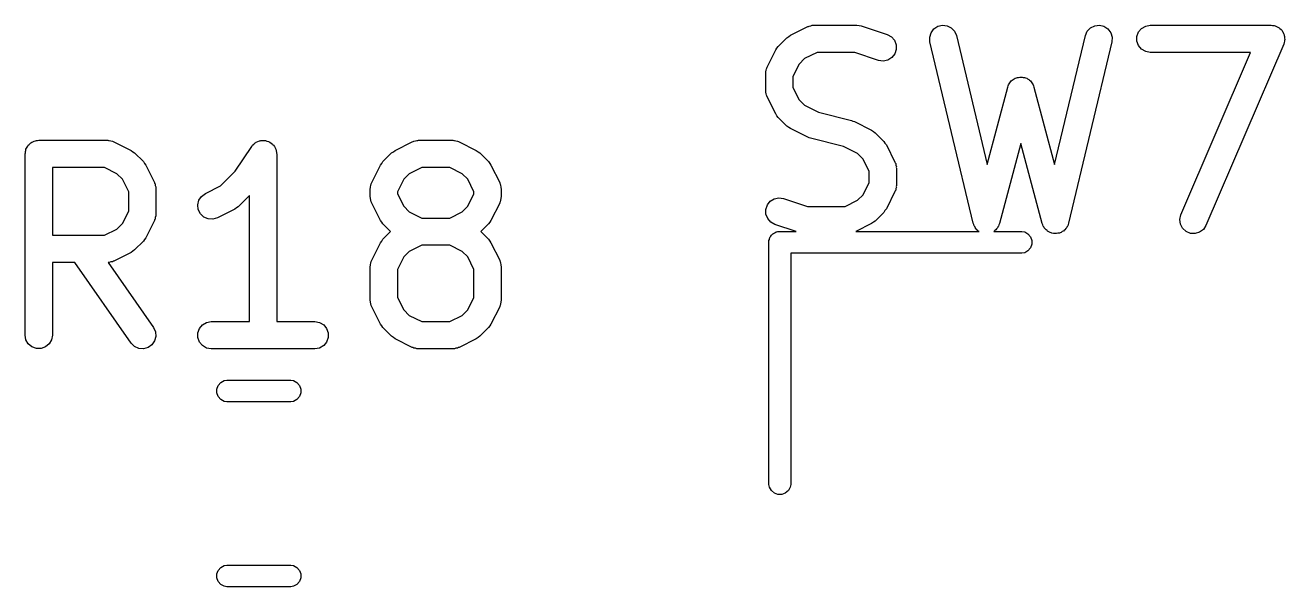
# Model space of a CAD drawing. Extents: x 105.5 to 202.9, y -138.6 to -44.
# Drawn here: x 120.24 to 127.19, y -78.04 to -74.94 of the extents above; entities that cross this region are included whole.
import ezdxf

# ---------------------------------------------------------------- set-up
doc = ezdxf.new("R2010")
doc.units = 0
doc.header["$MEASUREMENT"] = 0
doc.layers.add('BLACK', color=7, linetype='CONTINUOUS')

msp = doc.modelspace()

# ---------------------------------------------------------------- linework, layer by layer
at = {"layer": 'BLACK', "linetype": 'CONTINUOUS'}
for p, q in [((124.458, -74.9979), (124.554, -74.9503)), ((124.554, -74.9503), (124.558, -74.9491)), ((124.558, -74.9491), (124.561, -74.9469)), ((124.561, -74.9469), (124.57, -74.9454)), ((124.57, -74.9454), (124.579, -74.9429)), ((124.579, -74.9429), (124.583, -74.9431)), ((124.583, -74.9431), (124.587, -74.9424)), ((124.587, -74.9424), (124.825, -74.9424)), ((124.825, -74.9424), (124.837, -74.9445)), ((124.837, -74.9445), (124.849, -74.9462)), ((124.849, -74.9462), (124.992, -74.9938)), ((125.227, -75.0087), (125.234, -74.9838)), ((125.234, -74.9838), (125.25, -74.9629)), ((125.25, -74.9629), (125.272, -74.9485)), ((125.272, -74.9485), (125.297, -74.9425)), ((125.297, -74.9425), (125.323, -74.9455)), ((125.323, -74.9455), (125.346, -74.9572)), ((125.346, -74.9572), (125.364, -74.9761)), ((125.364, -74.9761), (125.374, -75)), ((126.086, -75), (126.096, -74.9761)), ((126.096, -74.9761), (126.114, -74.9572)), ((126.114, -74.9572), (126.137, -74.9455)), ((126.137, -74.9455), (126.163, -74.9425)), ((126.163, -74.9425), (126.188, -74.9485)), ((126.188, -74.9485), (126.21, -74.9629)), ((126.21, -74.9629), (126.226, -74.9838)), ((126.226, -74.9838), (126.233, -75.0087)), ((126.37, -75.0044), (126.379, -74.9799)), ((126.379, -74.9799), (126.396, -74.9599)), ((126.396, -74.9599), (126.419, -74.9469)), ((126.419, -74.9469), (126.444, -74.9424)), ((126.444, -74.9424), (127.111, -74.9424)), ((127.111, -74.9424), (127.119, -74.9439)), ((127.119, -74.9439), (127.128, -74.9444)), ((127.128, -74.9444), (127.132, -74.9461)), ((127.132, -74.9461), (127.137, -74.9469)), ((127.137, -74.9469), (127.144, -74.9512)), ((127.144, -74.9512), (127.152, -74.9546)), ((127.152, -74.9546), (127.155, -74.9577)), ((127.155, -74.9577), (127.159, -74.9599)), ((127.159, -74.9599), (127.165, -74.9665)), ((127.165, -74.9665), (127.171, -74.9725)), ((127.171, -74.9725), (127.173, -74.9764)), ((127.173, -74.9764), (127.176, -74.9799)), ((127.176, -74.9799), (127.179, -74.988)), ((127.179, -74.988), (127.183, -74.9957)), ((124.384, -75.0694), (124.391, -75.0596)), ((124.391, -75.0596), (124.439, -75.012)), ((124.439, -75.012), (124.449, -75.0051)), ((124.449, -75.0051), (124.458, -74.9979)), ((124.992, -74.9938), (125.015, -75.0063)), ((125.015, -75.0063), (125.032, -75.0257)), ((125.032, -75.0257), (125.042, -75.05)), ((125.042, -75.05), (125.042, -75.076)), ((125.228, -75.0348), (125.227, -75.0087)), ((125.467, -76.0348), (125.228, -75.0348)), ((125.374, -75), (125.544, -75.7109)), ((125.916, -75.7109), (126.086, -75)), ((126.232, -75.0348), (125.993, -76.0348)), ((126.233, -75.0087), (126.232, -75.0348)), ((126.37, -75.0304), (126.37, -75.0044)), ((126.379, -75.0549), (126.37, -75.0304)), ((126.396, -75.0748), (126.379, -75.0549)), ((127.18, -75.0469), (126.751, -76.0469)), ((127.182, -75.0385), (127.18, -75.0469)), ((127.185, -75.0304), (127.182, -75.0385)), ((127.183, -74.9957), (127.183, -75.0001)), ((127.183, -75.0001), (127.185, -75.0044)), ((127.185, -75.0044), (127.185, -75.013)), ((127.185, -75.013), (127.186, -75.0216)), ((127.186, -75.0216), (127.185, -75.0259)), ((127.185, -75.0259), (127.185, -75.0304)), ((124.33, -75.1743), (124.377, -75.0791)), ((124.377, -75.0791), (124.384, -75.0694)), ((124.536, -75.1266), (124.506, -75.157)), ((124.605, -75.0924), (124.536, -75.1266)), ((124.813, -75.0924), (124.605, -75.0924)), ((124.944, -75.1362), (124.813, -75.0924)), ((125.018, -75.1211), (124.996, -75.1347)), ((125.034, -75.1007), (125.018, -75.1211)), ((125.042, -75.076), (125.034, -75.1007)), ((126.419, -75.0879), (126.396, -75.0748)), ((126.444, -75.0924), (126.419, -75.0879)), ((126.997, -75.0924), (126.444, -75.0924)), ((126.613, -75.9878), (126.997, -75.0924)), ((124.322, -75.1993), (124.325, -75.1909)), ((124.325, -75.1909), (124.326, -75.1822)), ((124.326, -75.1822), (124.328, -75.1785)), ((124.328, -75.1785), (124.33, -75.1743)), ((124.506, -75.157), (124.472, -75.2256)), ((124.97, -75.14), (124.944, -75.1362)), ((124.996, -75.1347), (124.97, -75.14)), ((124.322, -75.2036), (124.322, -75.1993)), ((124.322, -75.2079), (124.322, -75.2036)), ((124.322, -75.3031), (124.322, -75.2079)), ((124.472, -75.2256), (124.472, -75.2854)), ((125.662, -75.2713), (125.666, -75.266)), ((125.666, -75.266), (125.669, -75.2601)), ((125.669, -75.2601), (125.673, -75.2554)), ((125.673, -75.2554), (125.677, -75.25)), ((125.677, -75.25), (125.682, -75.2463)), ((125.682, -75.2463), (125.687, -75.2417)), ((125.687, -75.2417), (125.693, -75.2389)), ((125.693, -75.2389), (125.698, -75.2351)), ((125.698, -75.2351), (125.705, -75.2334)), ((125.705, -75.2334), (125.711, -75.2307)), ((125.711, -75.2307), (125.717, -75.2301)), ((125.717, -75.2301), (125.724, -75.2284)), ((125.724, -75.2284), (125.73, -75.2289)), ((125.73, -75.2289), (125.736, -75.2284)), ((125.736, -75.2284), (125.743, -75.2301)), ((125.743, -75.2301), (125.749, -75.2307)), ((125.749, -75.2307), (125.755, -75.2334)), ((125.755, -75.2334), (125.762, -75.2351)), ((125.762, -75.2351), (125.767, -75.2389)), ((125.767, -75.2389), (125.773, -75.2417)), ((125.773, -75.2417), (125.778, -75.2463)), ((125.778, -75.2463), (125.783, -75.25)), ((125.783, -75.25), (125.787, -75.2554)), ((125.787, -75.2554), (125.791, -75.2601)), ((125.791, -75.2601), (125.794, -75.266)), ((125.794, -75.266), (125.798, -75.2713)), ((124.322, -75.3074), (124.322, -75.3031)), ((124.322, -75.3117), (124.322, -75.3074)), ((124.325, -75.3201), (124.322, -75.3117)), ((124.326, -75.3287), (124.325, -75.3201)), ((124.328, -75.3325), (124.326, -75.3287)), ((124.33, -75.3366), (124.328, -75.3325)), ((124.377, -75.4319), (124.33, -75.3366)), ((124.472, -75.2854), (124.506, -75.3539)), ((125.544, -75.7109), (125.658, -75.2838)), ((125.658, -75.2838), (125.66, -75.2777)), ((125.66, -75.2777), (125.662, -75.2713)), ((125.798, -75.2713), (125.8, -75.2777)), ((125.8, -75.2777), (125.802, -75.2838)), ((125.802, -75.2838), (125.916, -75.7109)), ((124.506, -75.3539), (124.536, -75.3843)), ((124.536, -75.3843), (124.613, -75.4228)), ((124.384, -75.4415), (124.377, -75.4319)), ((124.391, -75.4514), (124.384, -75.4415)), ((124.439, -75.499), (124.391, -75.4514)), ((124.613, -75.4228), (124.796, -75.4684)), ((124.796, -75.4684), (124.803, -75.4718)), ((124.803, -75.4718), (124.811, -75.4741)), ((124.811, -75.4741), (124.906, -75.5217)), ((124.449, -75.5059), (124.439, -75.499)), ((124.458, -75.513), (124.449, -75.5059)), ((124.554, -75.5607), (124.458, -75.513)), ((124.906, -75.5217), (124.916, -75.5289)), ((124.916, -75.5289), (124.926, -75.5358)), ((124.926, -75.5358), (124.974, -75.5834)), ((120.244, -75.621), (120.246, -75.6149)), ((120.246, -75.6149), (120.25, -75.6099)), ((120.25, -75.6099), (120.253, -75.6042)), ((120.253, -75.6042), (120.258, -75.6)), ((120.258, -75.6), (120.263, -75.5949)), ((120.263, -75.5949), (120.268, -75.5916)), ((120.268, -75.5916), (120.273, -75.5874)), ((120.273, -75.5874), (120.279, -75.5852)), ((120.279, -75.5852), (120.285, -75.5819)), ((120.285, -75.5819), (120.292, -75.5808)), ((120.292, -75.5808), (120.298, -75.5785)), ((120.298, -75.5785), (120.304, -75.5785)), ((120.304, -75.5785), (120.311, -75.5774)), ((120.311, -75.5774), (120.692, -75.5774)), ((120.692, -75.5774), (120.696, -75.5781)), ((120.696, -75.5781), (120.7, -75.5779)), ((120.7, -75.5779), (120.709, -75.5804)), ((120.709, -75.5804), (120.717, -75.5819)), ((120.717, -75.5819), (120.721, -75.5841)), ((120.721, -75.5841), (120.725, -75.5853)), ((120.725, -75.5853), (120.82, -75.6329)), ((121.395, -75.7475), (121.486, -75.6108)), ((121.486, -75.6108), (121.489, -75.6078)), ((121.489, -75.6078), (121.491, -75.6042)), ((121.491, -75.6042), (121.498, -75.5984)), ((121.498, -75.5984), (121.504, -75.5919)), ((121.504, -75.5919), (121.508, -75.5901)), ((121.508, -75.5901), (121.511, -75.5874)), ((121.511, -75.5874), (121.52, -75.5844)), ((121.52, -75.5844), (121.528, -75.5804)), ((121.528, -75.5804), (121.532, -75.5799)), ((121.532, -75.5799), (121.536, -75.5785)), ((121.536, -75.5785), (121.545, -75.5785)), ((121.545, -75.5785), (121.554, -75.5775)), ((121.554, -75.5775), (121.558, -75.5785)), ((121.558, -75.5785), (121.562, -75.5785)), ((121.562, -75.5785), (121.57, -75.5816)), ((121.57, -75.5816), (121.579, -75.5837)), ((121.579, -75.5837), (121.582, -75.586)), ((121.582, -75.586), (121.586, -75.5874)), ((121.586, -75.5874), (121.593, -75.5932)), ((121.593, -75.5932), (121.601, -75.5981)), ((121.601, -75.5981), (121.603, -75.6015)), ((121.603, -75.6015), (121.606, -75.6042)), ((121.606, -75.6042), (121.611, -75.6119)), ((121.611, -75.6119), (121.616, -75.6191)), ((122.277, -75.6329), (122.372, -75.5853)), ((122.372, -75.5853), (122.377, -75.5841)), ((122.377, -75.5841), (122.38, -75.5819)), ((122.38, -75.5819), (122.389, -75.5804)), ((122.389, -75.5804), (122.397, -75.5779)), ((122.397, -75.5779), (122.402, -75.5781)), ((122.402, -75.5781), (122.406, -75.5774)), ((122.406, -75.5774), (122.596, -75.5774)), ((122.596, -75.5774), (122.601, -75.5781)), ((122.601, -75.5781), (122.605, -75.5779)), ((122.605, -75.5779), (122.613, -75.5804)), ((122.613, -75.5804), (122.622, -75.5819)), ((122.622, -75.5819), (122.626, -75.5841)), ((122.626, -75.5841), (122.63, -75.5853)), ((122.63, -75.5853), (122.725, -75.6329)), ((124.561, -75.563), (124.554, -75.5607)), ((124.569, -75.5663), (124.561, -75.563)), ((124.751, -75.612), (124.569, -75.5663)), ((124.828, -75.6504), (124.751, -75.612)), ((124.974, -75.5834), (124.98, -75.5932)), ((124.98, -75.5932), (124.988, -75.6029)), ((124.988, -75.6029), (125.035, -75.6981)), ((125.73, -75.5942), (125.612, -76.0367)), ((125.848, -76.0367), (125.73, -75.5942)), ((120.236, -75.6524), (120.237, -75.6459)), ((120.236, -76.6524), (120.236, -75.6524)), ((120.237, -75.6394), (120.239, -75.6332)), ((120.237, -75.6459), (120.237, -75.6394)), ((120.239, -75.6332), (120.24, -75.6267)), ((120.24, -75.6267), (120.244, -75.621)), ((120.82, -75.6329), (120.83, -75.6401)), ((120.83, -75.6401), (120.84, -75.647)), ((120.84, -75.647), (120.888, -75.6946)), ((121.616, -75.6191), (121.617, -75.6231)), ((121.617, -75.6231), (121.619, -75.6267)), ((121.619, -75.6267), (121.621, -75.6355)), ((121.621, -75.6355), (121.623, -75.6441)), ((121.623, -75.6441), (121.623, -75.6483)), ((121.623, -75.6483), (121.624, -75.6524)), ((121.624, -75.6524), (121.624, -76.5774)), ((122.21, -75.6946), (122.258, -75.647)), ((122.258, -75.647), (122.268, -75.6401)), ((122.268, -75.6401), (122.277, -75.6329)), ((122.725, -75.6329), (122.735, -75.6401)), ((122.735, -75.6401), (122.745, -75.647)), ((122.745, -75.647), (122.792, -75.6946)), ((124.859, -75.6809), (124.828, -75.6504)), ((124.893, -75.7494), (124.859, -75.6809)), ((120.386, -75.7274), (120.386, -76.1012)), ((120.674, -75.7274), (120.386, -75.7274)), ((120.742, -75.7616), (120.674, -75.7274)), ((120.888, -75.6946), (120.894, -75.7044)), ((120.894, -75.7044), (120.902, -75.7141)), ((120.902, -75.7141), (120.949, -75.8093)), ((121.314, -75.8288), (121.395, -75.7475)), ((122.148, -75.8093), (122.196, -75.7141)), ((122.196, -75.7141), (122.203, -75.7044)), ((122.203, -75.7044), (122.21, -75.6946)), ((122.424, -75.7274), (122.355, -75.7616)), ((122.579, -75.7274), (122.424, -75.7274)), ((122.647, -75.7616), (122.579, -75.7274)), ((122.792, -75.6946), (122.799, -75.7044)), ((122.799, -75.7044), (122.806, -75.7141)), ((122.806, -75.7141), (122.854, -75.8093)), ((124.893, -75.8092), (124.893, -75.7494)), ((125.035, -75.6981), (125.036, -75.7023)), ((125.036, -75.7023), (125.039, -75.706)), ((125.039, -75.706), (125.04, -75.7147)), ((125.04, -75.7147), (125.043, -75.7231)), ((125.043, -75.7231), (125.042, -75.7274)), ((125.042, -75.7274), (125.043, -75.7317)), ((125.043, -75.7317), (125.043, -75.8269)), ((120.773, -75.792), (120.742, -75.7616)), ((120.807, -75.8606), (120.773, -75.792)), ((120.949, -75.8093), (120.95, -75.8135)), ((120.95, -75.8135), (120.953, -75.8172)), ((120.953, -75.8172), (120.954, -75.8259)), ((122.143, -75.8259), (122.145, -75.8172)), ((122.145, -75.8172), (122.147, -75.8135)), ((122.147, -75.8135), (122.148, -75.8093)), ((122.325, -75.792), (122.29, -75.8606)), ((122.355, -75.7616), (122.325, -75.792)), ((122.678, -75.792), (122.647, -75.7616)), ((122.712, -75.8606), (122.678, -75.792)), ((122.854, -75.8093), (122.855, -75.8135)), ((122.855, -75.8135), (122.857, -75.8172)), ((122.857, -75.8172), (122.859, -75.8259)), ((124.859, -75.8777), (124.893, -75.8092)), ((120.807, -75.968), (120.807, -75.8606)), ((120.954, -75.8259), (120.957, -75.8343)), ((120.957, -75.8343), (120.956, -75.8386)), ((120.956, -75.8386), (120.957, -75.8429)), ((120.957, -75.8429), (120.957, -75.9857)), ((121.194, -75.9083), (121.209, -75.8865)), ((121.209, -75.8865), (121.23, -75.871)), ((121.23, -75.871), (121.314, -75.8288)), ((121.474, -75.8811), (121.411, -75.9435)), ((121.474, -76.5774), (121.474, -75.8811)), ((122.14, -75.8429), (122.141, -75.8386)), ((122.14, -75.8905), (122.14, -75.8429)), ((122.141, -75.8947), (122.14, -75.8905)), ((122.141, -75.8343), (122.143, -75.8259)), ((122.141, -75.8386), (122.141, -75.8343)), ((122.29, -75.8606), (122.29, -75.8728)), ((122.29, -75.8728), (122.325, -75.9413)), ((122.678, -75.9413), (122.712, -75.8728)), ((122.712, -75.8728), (122.712, -75.8606)), ((122.859, -75.8259), (122.861, -75.8343)), ((122.861, -75.8343), (122.861, -75.8386)), ((122.861, -75.8386), (122.862, -75.8429)), ((122.862, -75.8905), (122.861, -75.8947)), ((122.862, -75.8429), (122.862, -75.8905)), ((124.828, -75.9081), (124.859, -75.8777)), ((125.035, -75.8604), (124.988, -75.9557)), ((125.036, -75.8563), (125.035, -75.8604)), ((125.039, -75.8526), (125.036, -75.8563)), ((125.04, -75.8439), (125.039, -75.8526)), ((125.043, -75.8355), (125.04, -75.8439)), ((125.043, -75.8269), (125.042, -75.8312)), ((125.042, -75.8312), (125.043, -75.8355)), ((121.188, -75.9336), (121.194, -75.9083)), ((121.191, -75.9595), (121.188, -75.9336)), ((121.203, -75.9828), (121.191, -75.9595)), ((121.392, -75.9576), (121.297, -76.0052)), ((121.402, -75.9504), (121.392, -75.9576)), ((121.411, -75.9435), (121.402, -75.9504)), ((122.141, -75.8991), (122.141, -75.8947)), ((122.143, -75.9075), (122.141, -75.8991)), ((122.145, -75.9161), (122.143, -75.9075)), ((122.147, -75.9199), (122.145, -75.9161)), ((122.148, -75.924), (122.147, -75.9199)), ((122.196, -76.0193), (122.148, -75.924)), ((122.325, -75.9413), (122.355, -75.9717)), ((122.647, -75.9717), (122.678, -75.9413)), ((122.854, -75.924), (122.806, -76.0193)), ((122.855, -75.9199), (122.854, -75.924)), ((122.857, -75.9161), (122.855, -75.9199)), ((122.859, -75.9075), (122.857, -75.9161)), ((122.861, -75.8991), (122.859, -75.9075)), ((122.861, -75.8947), (122.861, -75.8991)), ((124.322, -75.9588), (124.331, -75.934)), ((124.323, -75.9848), (124.322, -75.9588)), ((124.331, -75.934), (124.347, -75.9136)), ((124.347, -75.9136), (124.369, -75.9)), ((124.369, -75.9), (124.395, -75.8948)), ((124.395, -75.8948), (124.42, -75.8986)), ((124.42, -75.8986), (124.552, -75.9424)), ((124.552, -75.9424), (124.76, -75.9424)), ((124.76, -75.9424), (124.828, -75.9081)), ((124.988, -75.9557), (124.98, -75.9653)), ((120.773, -76.0365), (120.807, -75.968)), ((120.949, -76.0193), (120.902, -76.1145)), ((120.95, -76.0151), (120.949, -76.0193)), ((120.953, -76.0114), (120.95, -76.0151)), ((120.954, -76.0027), (120.953, -76.0114)), ((120.957, -75.9943), (120.954, -76.0027)), ((120.957, -75.9857), (120.956, -75.99)), ((120.956, -75.99), (120.957, -75.9943)), ((121.222, -76.0007), (121.203, -75.9828)), ((121.246, -76.011), (121.222, -76.0007)), ((121.272, -76.0126), (121.246, -76.011)), ((121.297, -76.0052), (121.272, -76.0126)), ((122.203, -76.0289), (122.196, -76.0193)), ((122.21, -76.0387), (122.203, -76.0289)), ((122.355, -75.9717), (122.424, -76.006)), ((122.424, -76.006), (122.579, -76.006)), ((122.579, -76.006), (122.647, -75.9717)), ((122.799, -76.0289), (122.792, -76.0387)), ((122.806, -76.0193), (122.799, -76.0289)), ((124.333, -76.009), (124.323, -75.9848)), ((124.35, -76.0285), (124.333, -76.009)), ((124.373, -76.0409), (124.35, -76.0285)), ((124.916, -76.0297), (124.906, -76.0368)), ((124.926, -76.0228), (124.916, -76.0297)), ((124.974, -75.9752), (124.926, -76.0228)), ((124.98, -75.9653), (124.974, -75.9752)), ((126.607, -76.0132), (126.613, -75.9878)), ((126.611, -76.0391), (126.607, -76.0132)), ((120.386, -76.1012), (120.674, -76.1012)), ((120.674, -76.1012), (120.742, -76.0669)), ((120.742, -76.0669), (120.773, -76.0365)), ((122.252, -76.081), (122.21, -76.0387)), ((122.21, -76.1232), (122.252, -76.081)), ((122.792, -76.0387), (122.75, -76.081)), ((122.75, -76.081), (122.792, -76.1232)), ((124.351, -76.1054), (124.353, -76.1008)), ((124.353, -76.1008), (124.357, -76.0974)), ((124.357, -76.0974), (124.361, -76.0933)), ((124.361, -76.0933), (124.365, -76.0907)), ((124.365, -76.0907), (124.37, -76.0872)), ((124.37, -76.0872), (124.375, -76.0854)), ((124.49, -76.08), (124.373, -76.0409)), ((124.375, -76.0854), (124.379, -76.0827)), ((124.379, -76.0827), (124.384, -76.0818)), ((124.384, -76.0818), (124.389, -76.08)), ((124.389, -76.08), (124.395, -76.08)), ((124.395, -76.08), (124.395, -76.08)), ((124.395, -76.08), (124.49, -76.08)), ((124.906, -76.0368), (124.82, -76.08)), ((124.82, -76.08), (125.5, -76.08)), ((125.47, -76.0418), (125.467, -76.0348)), ((125.472, -76.0492), (125.47, -76.0418)), ((125.475, -76.0536), (125.472, -76.0492)), ((125.477, -76.0587), (125.475, -76.0536)), ((125.482, -76.0642), (125.477, -76.0587)), ((125.487, -76.0705), (125.482, -76.0642)), ((125.491, -76.0736), (125.487, -76.0705)), ((125.495, -76.0776), (125.491, -76.0736)), ((125.5, -76.08), (125.495, -76.0776)), ((125.583, -76.0788), (125.58, -76.08)), ((125.58, -76.08), (125.735, -76.08)), ((125.586, -76.0749), (125.583, -76.0788)), ((125.591, -76.0719), (125.586, -76.0749)), ((125.596, -76.0657), (125.591, -76.0719)), ((125.601, -76.0603), (125.596, -76.0657)), ((125.603, -76.0554), (125.601, -76.0603)), ((125.607, -76.051), (125.603, -76.0554)), ((125.609, -76.0436), (125.607, -76.051)), ((125.612, -76.0367), (125.609, -76.0436)), ((125.735, -76.08), (125.751, -76.0827)), ((125.751, -76.0827), (125.769, -76.0933)), ((125.769, -76.0933), (125.783, -76.1095)), ((125.851, -76.0436), (125.848, -76.0367)), ((125.853, -76.051), (125.851, -76.0436)), ((125.857, -76.0554), (125.853, -76.051)), ((125.859, -76.0603), (125.857, -76.0554)), ((125.864, -76.0657), (125.859, -76.0603)), ((125.869, -76.0719), (125.864, -76.0657)), ((125.874, -76.0749), (125.869, -76.0719)), ((125.877, -76.0788), (125.874, -76.0749)), ((125.884, -76.082), (125.877, -76.0788)), ((125.891, -76.0862), (125.884, -76.082)), ((125.896, -76.0875), (125.891, -76.0862)), ((125.901, -76.0898), (125.896, -76.0875)), ((125.909, -76.0905), (125.901, -76.0898)), ((125.916, -76.0922), (125.909, -76.0905)), ((125.921, -76.0916), (125.916, -76.0922)), ((125.927, -76.0921), (125.921, -76.0916)), ((125.934, -76.0901), (125.927, -76.0921)), ((125.942, -76.0893), (125.934, -76.0901)), ((125.947, -76.0868), (125.942, -76.0893)), ((125.952, -76.0854), (125.947, -76.0868)), ((125.958, -76.081), (125.952, -76.0854)), ((125.965, -76.0776), (125.958, -76.081)), ((125.969, -76.0736), (125.965, -76.0776)), ((125.973, -76.0705), (125.969, -76.0736)), ((125.978, -76.0642), (125.973, -76.0705)), ((125.983, -76.0587), (125.978, -76.0642)), ((125.985, -76.0536), (125.983, -76.0587)), ((125.988, -76.0492), (125.985, -76.0536)), ((125.99, -76.0418), (125.988, -76.0492)), ((125.993, -76.0348), (125.99, -76.0418)), ((126.622, -76.0623), (126.611, -76.0391)), ((126.641, -76.0801), (126.622, -76.0623)), ((126.665, -76.0904), (126.641, -76.0801)), ((126.691, -76.0919), (126.665, -76.0904)), ((126.716, -76.0843), (126.691, -76.0919)), ((126.737, -76.0687), (126.716, -76.0843)), ((126.751, -76.0469), (126.737, -76.0687)), ((120.888, -76.134), (120.84, -76.1816)), ((120.894, -76.1242), (120.888, -76.134)), ((120.902, -76.1145), (120.894, -76.1242)), ((122.148, -76.2379), (122.196, -76.1426)), ((122.196, -76.1426), (122.203, -76.133)), ((122.203, -76.133), (122.21, -76.1232)), ((122.424, -76.156), (122.355, -76.1902)), ((122.579, -76.156), (122.424, -76.156)), ((122.647, -76.1902), (122.579, -76.156)), ((122.792, -76.1232), (122.799, -76.133)), ((122.799, -76.133), (122.806, -76.1426)), ((122.806, -76.1426), (122.854, -76.2379)), ((124.34, -76.1294), (124.342, -76.1244)), ((124.34, -76.1348), (124.34, -76.1294)), ((124.34, -77.4752), (124.34, -76.1348)), ((124.342, -76.1244), (124.343, -76.1192)), ((124.343, -76.1192), (124.345, -76.1146)), ((124.345, -76.1146), (124.347, -76.1095)), ((124.347, -76.1095), (124.351, -76.1054)), ((125.783, -76.1705), (125.769, -76.1867)), ((125.783, -76.1095), (125.79, -76.1294)), ((125.79, -76.1506), (125.783, -76.1705)), ((125.79, -76.1294), (125.79, -76.1506)), ((120.82, -76.1957), (120.725, -76.2433)), ((120.83, -76.1885), (120.82, -76.1957)), ((120.84, -76.1816), (120.83, -76.1885)), ((122.147, -76.242), (122.148, -76.2379)), ((122.325, -76.2206), (122.29, -76.2891)), ((122.355, -76.1902), (122.325, -76.2206)), ((122.678, -76.2206), (122.647, -76.1902)), ((122.712, -76.2891), (122.678, -76.2206)), ((122.854, -76.2379), (122.855, -76.242)), ((125.735, -76.2), (124.46, -76.2)), ((124.46, -76.2), (124.46, -77.4752)), ((125.751, -76.1973), (125.735, -76.2)), ((125.769, -76.1867), (125.751, -76.1973)), ((120.51, -76.2512), (120.386, -76.2512)), ((120.386, -76.2512), (120.386, -76.6524)), ((120.821, -76.6954), (120.51, -76.2512)), ((120.696, -76.2504), (120.693, -76.251)), ((120.693, -76.251), (120.944, -76.6094)), ((120.7, -76.2507), (120.696, -76.2504)), ((120.709, -76.2482), (120.7, -76.2507)), ((120.717, -76.2467), (120.709, -76.2482)), ((120.721, -76.2445), (120.717, -76.2467)), ((120.725, -76.2433), (120.721, -76.2445)), ((122.14, -76.2714), (122.141, -76.2672)), ((122.14, -76.4619), (122.14, -76.2714)), ((122.141, -76.2629), (122.143, -76.2544)), ((122.141, -76.2672), (122.141, -76.2629)), ((122.143, -76.2544), (122.145, -76.2458)), ((122.145, -76.2458), (122.147, -76.242)), ((122.29, -76.2891), (122.29, -76.4442)), ((122.712, -76.4442), (122.712, -76.2891)), ((122.855, -76.242), (122.857, -76.2458)), ((122.857, -76.2458), (122.859, -76.2544)), ((122.859, -76.2544), (122.861, -76.2629)), ((122.861, -76.2629), (122.861, -76.2672)), ((122.861, -76.2672), (122.862, -76.2714)), ((122.862, -76.2714), (122.862, -76.4619)), ((122.29, -76.4442), (122.325, -76.5127)), ((122.678, -76.5127), (122.712, -76.4442)), ((122.141, -76.4662), (122.14, -76.4619)), ((122.141, -76.4705), (122.141, -76.4662)), ((122.143, -76.4789), (122.141, -76.4705)), ((122.145, -76.4876), (122.143, -76.4789)), ((122.147, -76.4913), (122.145, -76.4876)), ((122.148, -76.4954), (122.147, -76.4913)), ((122.196, -76.5907), (122.148, -76.4954)), ((122.325, -76.5127), (122.355, -76.5431)), ((122.647, -76.5431), (122.678, -76.5127)), ((122.854, -76.4954), (122.806, -76.5907)), ((122.855, -76.4913), (122.854, -76.4954)), ((122.857, -76.4876), (122.855, -76.4913)), ((122.859, -76.4789), (122.857, -76.4876)), ((122.861, -76.4705), (122.859, -76.4789)), ((122.862, -76.4619), (122.861, -76.4662)), ((122.861, -76.4662), (122.861, -76.4705)), ((121.215, -76.5949), (121.237, -76.5819)), ((121.237, -76.5819), (121.263, -76.5774)), ((121.263, -76.5774), (121.474, -76.5774)), ((121.624, -76.5774), (121.835, -76.5774)), ((121.835, -76.5774), (121.86, -76.5819)), ((121.86, -76.5819), (121.883, -76.5949)), ((122.355, -76.5431), (122.424, -76.5774)), ((122.424, -76.5774), (122.579, -76.5774)), ((122.579, -76.5774), (122.647, -76.5431)), ((120.24, -76.678), (120.236, -76.6524)), ((120.386, -76.6524), (120.381, -76.678)), ((120.944, -76.6094), (120.955, -76.633)), ((120.955, -76.633), (120.957, -76.6589)), ((121.189, -76.6394), (121.198, -76.6149)), ((121.189, -76.6654), (121.189, -76.6394)), ((121.198, -76.6149), (121.215, -76.5949)), ((121.883, -76.5949), (121.899, -76.6149)), ((121.899, -76.6149), (121.908, -76.6394)), ((121.908, -76.6394), (121.908, -76.6654)), ((122.203, -76.6003), (122.196, -76.5907)), ((122.21, -76.6102), (122.203, -76.6003)), ((122.258, -76.6578), (122.21, -76.6102)), ((122.268, -76.6647), (122.258, -76.6578)), ((122.745, -76.6578), (122.735, -76.6647)), ((122.792, -76.6102), (122.745, -76.6578)), ((122.799, -76.6003), (122.792, -76.6102)), ((122.806, -76.5907), (122.799, -76.6003)), ((120.253, -76.7006), (120.24, -76.678)), ((120.273, -76.7173), (120.253, -76.7006)), ((120.298, -76.7262), (120.273, -76.7173)), ((120.324, -76.7262), (120.298, -76.7262)), ((120.348, -76.7173), (120.324, -76.7262)), ((120.368, -76.7006), (120.348, -76.7173)), ((120.381, -76.678), (120.368, -76.7006)), ((120.839, -76.7138), (120.821, -76.6954)), ((120.863, -76.7248), (120.839, -76.7138)), ((120.889, -76.7271), (120.863, -76.7248)), ((120.914, -76.7204), (120.889, -76.7271)), ((120.935, -76.7054), (120.914, -76.7204)), ((120.95, -76.6841), (120.935, -76.7054)), ((120.957, -76.6589), (120.95, -76.6841)), ((121.198, -76.6899), (121.189, -76.6654)), ((121.215, -76.7098), (121.198, -76.6899)), ((121.237, -76.7229), (121.215, -76.7098)), ((121.263, -76.7274), (121.237, -76.7229)), ((121.835, -76.7274), (121.263, -76.7274)), ((121.86, -76.7229), (121.835, -76.7274)), ((121.883, -76.7098), (121.86, -76.7229)), ((121.899, -76.6899), (121.883, -76.7098)), ((121.908, -76.6654), (121.899, -76.6899)), ((122.277, -76.6718), (122.268, -76.6647)), ((122.372, -76.7195), (122.277, -76.6718)), ((122.377, -76.7207), (122.372, -76.7195)), ((122.38, -76.7229), (122.377, -76.7207)), ((122.389, -76.7244), (122.38, -76.7229)), ((122.397, -76.7269), (122.389, -76.7244)), ((122.402, -76.7266), (122.397, -76.7269)), ((122.406, -76.7274), (122.402, -76.7266)), ((122.596, -76.7274), (122.406, -76.7274)), ((122.601, -76.7266), (122.596, -76.7274)), ((122.605, -76.7269), (122.601, -76.7266)), ((122.613, -76.7244), (122.605, -76.7269)), ((122.622, -76.7229), (122.613, -76.7244)), ((122.626, -76.7207), (122.622, -76.7229)), ((122.63, -76.7195), (122.626, -76.7207)), ((122.725, -76.6718), (122.63, -76.7195)), ((122.735, -76.6647), (122.725, -76.6718)), ((121.294, -76.9494), (121.301, -76.9295)), ((121.301, -76.9295), (121.315, -76.9133)), ((121.315, -76.9133), (121.333, -76.9027)), ((121.333, -76.9027), (121.348, -76.9)), ((121.348, -76.9), (121.702, -76.9)), ((121.702, -76.9), (121.717, -76.9027)), ((121.717, -76.9027), (121.735, -76.9133)), ((121.735, -76.9133), (121.749, -76.9295)), ((121.749, -76.9295), (121.756, -76.9494)), ((121.294, -76.9706), (121.294, -76.9494)), ((121.301, -76.9905), (121.294, -76.9706)), ((121.315, -77.0067), (121.301, -76.9905)), ((121.749, -76.9905), (121.735, -77.0067)), ((121.756, -76.9706), (121.749, -76.9905)), ((121.756, -76.9494), (121.756, -76.9706)), ((121.333, -77.0173), (121.315, -77.0067)), ((121.348, -77.02), (121.333, -77.0173)), ((121.702, -77.02), (121.348, -77.02)), ((121.717, -77.0173), (121.702, -77.02)), ((121.735, -77.0067), (121.717, -77.0173)), ((124.343, -77.4908), (124.34, -77.4752)), ((124.353, -77.5092), (124.343, -77.4908)), ((124.457, -77.4908), (124.447, -77.5092)), ((124.46, -77.4752), (124.457, -77.4908)), ((124.37, -77.5228), (124.353, -77.5092)), ((124.389, -77.53), (124.37, -77.5228)), ((124.411, -77.53), (124.389, -77.53)), ((124.43, -77.5228), (124.411, -77.53)), ((124.447, -77.5092), (124.43, -77.5228)), ((121.294, -77.9694), (121.301, -77.9495)), ((121.294, -77.9906), (121.294, -77.9694)), ((121.301, -77.9495), (121.315, -77.9333)), ((121.315, -77.9333), (121.333, -77.9227)), ((121.333, -77.9227), (121.348, -77.92)), ((121.348, -77.92), (121.702, -77.92)), ((121.702, -77.92), (121.717, -77.9227)), ((121.717, -77.9227), (121.735, -77.9333)), ((121.735, -77.9333), (121.749, -77.9495)), ((121.749, -77.9495), (121.756, -77.9694)), ((121.756, -77.9694), (121.756, -77.9906)), ((121.301, -78.0105), (121.294, -77.9906)), ((121.315, -78.0267), (121.301, -78.0105)), ((121.333, -78.0373), (121.315, -78.0267)), ((121.348, -78.04), (121.333, -78.0373)), ((121.702, -78.04), (121.348, -78.04)), ((121.717, -78.0373), (121.702, -78.04)), ((121.735, -78.0267), (121.717, -78.0373)), ((121.749, -78.0105), (121.735, -78.0267)), ((121.756, -77.9906), (121.749, -78.0105))]:
    msp.add_line(p, q, dxfattribs=at)

doc.saveas('drawing.dxf')
